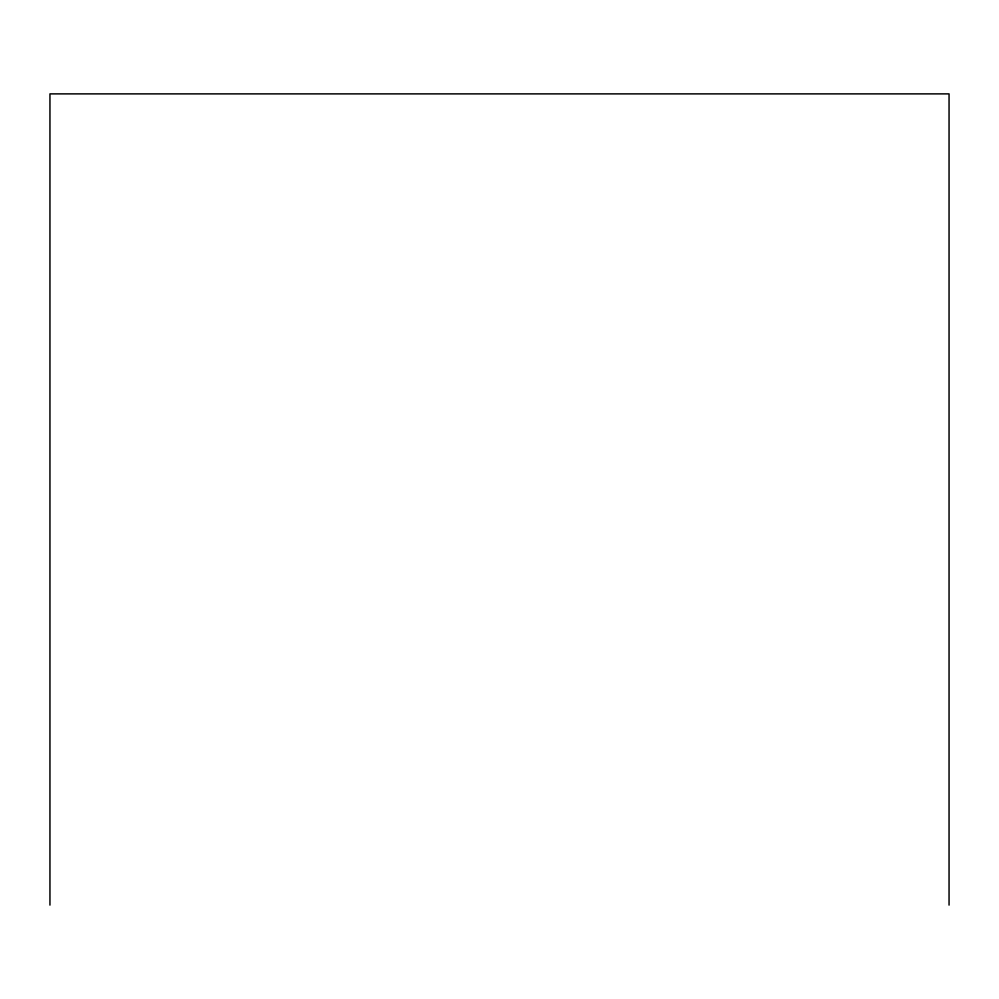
<?xml version="1.0" encoding="UTF-8"?>
<svg xmlns="http://www.w3.org/2000/svg" width="999" height="999" viewBox="0 0 999 999"><rect width="100%" height="100%" fill="white"/><g stroke="black" fill="none" stroke-linecap="round" stroke-linejoin="round"><path stroke-width="1.5" d="M949.05 905.119L949.05 93.881L49.95 93.881L49.95 905.119"/></g></svg>
